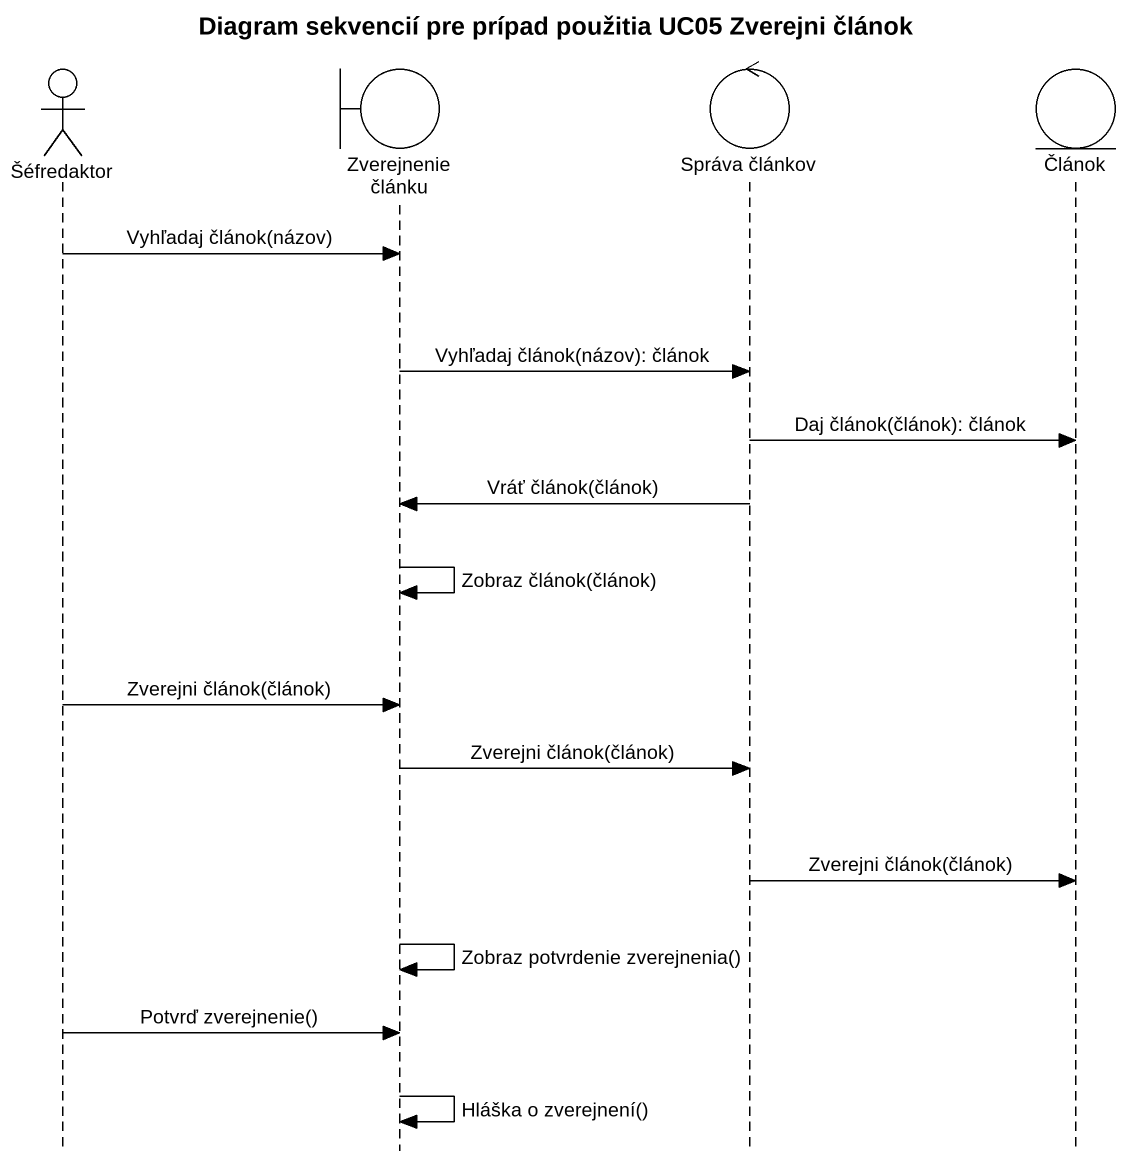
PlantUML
@startuml
title Diagram sekvencií pre prípad použitia UC05 Zverejni článok
hide footbox
actor Šéfredaktor
boundary "Zverejnenie článku" as Zverejnenie_článku
control "Správa článkov" as Správa_článkov
entity Článok

Šéfredaktor -> Zverejnenie_článku : Vyhľadaj článok(názov)
Zverejnenie_článku -> Správa_článkov : Vyhľadaj článok(názov): článok
Správa_článkov -> Článok : Daj článok(článok): článok
Správa_článkov -> Zverejnenie_článku : Vráť článok(článok)
Zverejnenie_článku -> Zverejnenie_článku : Zobraz článok(článok)
Šéfredaktor -> Zverejnenie_článku : Zverejni článok(článok)
Zverejnenie_článku -> Správa_článkov : Zverejni článok(článok)
Správa_článkov -> Článok : Zverejni článok(článok)
Zverejnenie_článku -> Zverejnenie_článku : Zobraz potvrdenie zverejnenia()
Šéfredaktor -> Zverejnenie_článku : Potvrď zverejnenie()
Zverejnenie_článku -> Zverejnenie_článku : Hláška o zverejnení()
@enduml
